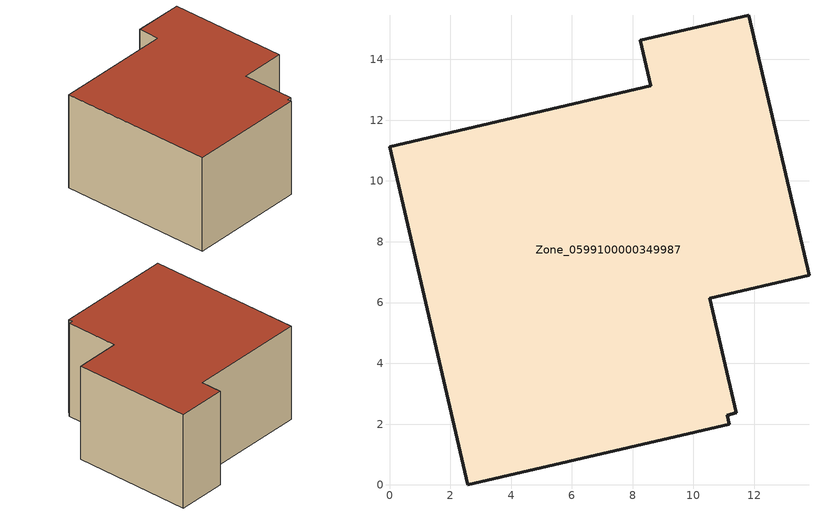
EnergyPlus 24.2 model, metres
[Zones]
Zone_0599100000349987
 floor ground (C_G): 11.81,15.46 13.8,6.9 10.54,6.14 11.41,2.37 11.11,2.29 11.17,2 2.58,0 0,11.13 8.59,13.13 8.25,14.63 z0
 wall outside (C_F): 0,11.13 2.58,0 11.17,2 11.11,2.29 11.41,2.37 10.54,6.14 13.8,6.9 11.81,15.46 8.25,14.63 8.59,13.13 0,11.13 z0:7.22
 roof outside (C_R): 10.54,6.14 13.8,6.9 11.81,15.46 8.25,14.63 8.59,13.13 0,11.13 2.58,0 11.17,2 11.11,2.29 11.41,2.37 z7.22
[BUILDING]
Pand.0599100000349987: North Axis=0; Terrain=City; Loads Convergence Tolerance Value=0.04; Temperature Convergence Tolerance Value=0.4; Solar Distribution=FullExterior; Maximum Number of Warmup Days=25; Minimum Number of Warmup Days=1
[Site:Location]
Rotterdam.The.Hague.AP_ZH_NLD Design_Conditions: Latitude=51.96; Longitude=4.45; Time Zone=1; Elevation=-4.5
[SITE:GROUNDTEMPERATURE:BUILDINGSURFACE]
18, 18, 18, 18, 18, 18, 18, 18, 18, 18, 18, 18
[MATERIAL] Thermal Absorptance=0.9; Solar Absorptance=0.7; Visible Absorptance=0.7
Name | Roughness | Thickness | Conductivity | Density | Specific Heat
G.D.1992-2005 | MediumSmooth | 0.15 | 0.06 | 540 | 1210
F.D.1992-2005 | Rough | 0.3 | 0.12 | 1920 | 840
R.D.1992-2005 | MediumRough | 0.2 | 0.08 | 1500 | 1000
[CONSTRUCTION]
C_G: G.D.1992-2005
C_F: F.D.1992-2005
C_R: R.D.1992-2005
[ZONE]
Zone_0599100000349987: Type=1; Multiplier=1; Ceiling Height=Autocalculate; Volume=Autocalculate; Floor Area=autocalculate; Part of Total Floor Area=Yes
[ZONEINFILTRATION:DESIGNFLOWRATE]
Infil_Zone_0599100000349987: Zone or ZoneList or Space or SpaceList=Zone_0599100000349987; Schedule=AlwaysOn; Design Flow Rate Calculation Method=Flow/Area; Flow Rate per Floor Area=0.0021; Constant Term Coefficient=1; Temperature Term Coefficient=0; Velocity Term Coefficient=0; Velocity Squared Term Coefficient=0
[HVACTEMPLATE:ZONE:IDEALLOADSAIRSYSTEM]
Zone_0599100000349987: Maximum Heating Supply Air Temperature=50; Minimum Cooling Supply Air Temperature=13; Maximum Heating Supply Air Humidity Ratio=0.0156; Minimum Cooling Supply Air Humidity Ratio=0.0077; Heating Limit=NoLimit; Cooling Limit=NoLimit; Dehumidification Control Type=ConstantSensibleHeatRatio; Cooling Sensible Heat Ratio=0.7; Dehumidification Setpoint=60; Humidification Control Type=None; Humidification Setpoint=30; Outdoor Air Method=None; Outdoor Air Flow Rate per Person=0.00944; Outdoor Air Flow Rate per Zone Floor Area=0; Outdoor Air Flow Rate per Zone=0; Demand Controlled Ventilation Type=None; Outdoor Air Economizer Type=NoEconomizer; Heat Recovery Type=None; Sensible Heat Recovery Effectiveness=0.7; Latent Heat Recovery Effectiveness=0.65
[ZONECONTROL:THERMOSTAT]
ThermostatControl_Zone_0599100000349987: Zone or ZoneList=Zone_0599100000349987; Control Type Schedule=DualSetpointControlType; Control 1=Thermostat_Zone_0599100000349987; Temperature Difference Between Cutout And Setpoint=0
[THERMOSTATSETPOINT:DUALSETPOINT]
Thermostat_Zone_0599100000349987: Heating Setpoint Temperature Schedule=HeatingSetpoint_Zone_0599100000349987; Cooling Setpoint Temperature Schedule=CoolingSetpoint_Zone_0599100000349987
[SCHEDULE:COMPACT]
HeatingSetpoint_Zone_0599100000349987: Through: 12/31, For: AllDays, Until: 24:00, 21
CoolingSetpoint_Zone_0599100000349987: Through: 12/31, For: AllDays, Until: 24:00, 24
DualSetpointControlType: Through: 12/31, For: AllDays, Until: 24:00, 4
AlwaysOn: Through: 12/31, For: AllDays, Until: 24:00, 1
